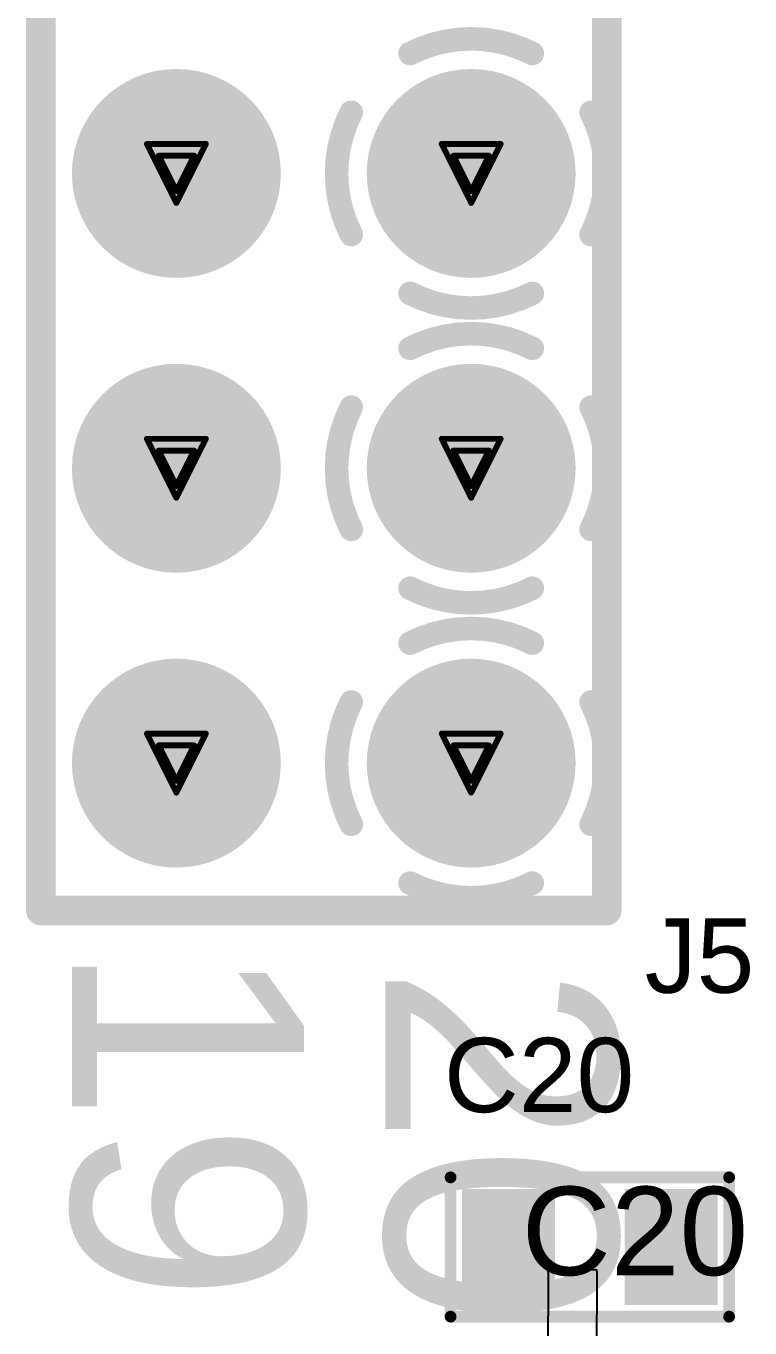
# Model space of a CAD drawing. Header units: inches. Extents: x -0.3 to 12.2, y -3.2 to 4.4.
# Drawn here: x 2.8984 to 3.144, y 1.921 to 2.3625 of the extents above; entities that cross this region are included whole.
import ezdxf

# ---------------------------------------------------------------- set-up
doc = ezdxf.new("R2010")
doc.units = ezdxf.units.IN
doc.header["$MEASUREMENT"] = 0
for name, color, linetype in [('Board Layer Stack Bottom Overlay', 54, 'Continuous'), ('Board Layer Stack Bottom Solder', 6, 'Continuous'), ('Bottom Layer_L8', 5, 'Continuous'), ('FAB_DWG_INFO', 1, 'Continuous'), ('Inner_L3', 76, 'Continuous'), ('Inner_L6', 156, 'Continuous'), ('Multi-Layer', 9, 'Continuous'), ('Pad Holes', 156, 'Continuous'), ('Plane_L2', 76, 'Continuous'), ('Plane_L4', 136, 'Continuous'), ('Plane_L5', 16, 'Continuous'), ('Plane_L7', 216, 'Continuous'), ('Top Assembly', 6, 'Continuous'), ('Top Overlay', 2, 'Continuous'), ('Top Paste', 8, 'Continuous'), ('Top Solder', 216, 'Continuous'), ('TOP_L1', 1, 'Continuous')]:
    doc.layers.add(name, color=color, linetype=linetype)
doc.styles.add('Arial', font='', dxfattribs={"height": 0.2})
doc.styles.get('Arial').set_extended_font_data('Arial')

# ---------------------------------------------------------------- blocks, each defined once
blk = doc.blocks.new('HEADER_10X2_299')
at = {"layer": 'Board Layer Stack Bottom Solder'}
h = blk.add_hatch(color=6, dxfattribs=at)
edge = h.paths.add_edge_path()
edge.add_arc((0.7, 0.1), 0.03543, 0, 360)
h = blk.add_hatch(color=6, dxfattribs=at)
edge = h.paths.add_edge_path()
edge.add_arc((0.8, 0.1), 0.03543, 0, 360)
h = blk.add_hatch(color=6, dxfattribs=at)
edge = h.paths.add_edge_path()
edge.add_arc((0.9, 0.1), 0.03543, 0, 360)
h = blk.add_hatch(color=6, dxfattribs=at)
edge = h.paths.add_edge_path()
edge.add_arc((0.7, 0), 0.03543, 0, 360)
h = blk.add_hatch(color=6, dxfattribs=at)
edge = h.paths.add_edge_path()
edge.add_arc((0.8, 0), 0.03543, 0, 360)
h = blk.add_hatch(color=6, dxfattribs=at)
edge = h.paths.add_edge_path()
edge.add_arc((0.9, 0), 0.03543, 0, 360)
at = {"layer": 'Bottom Layer_L8'}
h = blk.add_hatch(color=5, dxfattribs=at)
edge = h.paths.add_edge_path()
edge.add_arc((0.7, 0.1), 0.03346, 0, 360)
h = blk.add_hatch(color=5, dxfattribs=at)
edge = h.paths.add_edge_path()
edge.add_arc((0.8, 0.1), 0.03346, 0, 360)
h = blk.add_hatch(color=5, dxfattribs=at)
edge = h.paths.add_edge_path()
edge.add_arc((0.9, 0.1), 0.03346, 0, 360)
h = blk.add_hatch(color=5, dxfattribs=at)
edge = h.paths.add_edge_path()
edge.add_arc((0.7, 0), 0.03346, 0, 360)
h = blk.add_hatch(color=5, dxfattribs=at)
edge = h.paths.add_edge_path()
edge.add_arc((0.8, 0), 0.03346, 0, 360)
h = blk.add_hatch(color=5, dxfattribs=at)
edge = h.paths.add_edge_path()
edge.add_arc((0.9, 0), 0.03346, 0, 360)
at = {"layer": 'Inner_L3'}
h = blk.add_hatch(color=76, dxfattribs=at)
edge = h.paths.add_edge_path()
edge.add_arc((0.7, 0.1), 0.03346, 0, 360)
h = blk.add_hatch(color=76, dxfattribs=at)
edge = h.paths.add_edge_path()
edge.add_arc((0.8, 0.1), 0.03346, 0, 360)
h = blk.add_hatch(color=76, dxfattribs=at)
edge = h.paths.add_edge_path()
edge.add_arc((0.9, 0.1), 0.03346, 0, 360)
h = blk.add_hatch(color=76, dxfattribs=at)
edge = h.paths.add_edge_path()
edge.add_arc((0.7, 0), 0.03346, 0, 360)
h = blk.add_hatch(color=76, dxfattribs=at)
edge = h.paths.add_edge_path()
edge.add_arc((0.8, 0), 0.03346, 0, 360)
h = blk.add_hatch(color=76, dxfattribs=at)
edge = h.paths.add_edge_path()
edge.add_arc((0.9, 0), 0.03346, 0, 360)
at = {"layer": 'Inner_L6'}
h = blk.add_hatch(color=156, dxfattribs=at)
edge = h.paths.add_edge_path()
edge.add_arc((0.7, 0.1), 0.03346, 0, 360)
h = blk.add_hatch(color=156, dxfattribs=at)
edge = h.paths.add_edge_path()
edge.add_arc((0.8, 0.1), 0.03346, 0, 360)
h = blk.add_hatch(color=156, dxfattribs=at)
edge = h.paths.add_edge_path()
edge.add_arc((0.9, 0.1), 0.03346, 0, 360)
h = blk.add_hatch(color=156, dxfattribs=at)
edge = h.paths.add_edge_path()
edge.add_arc((0.7, 0), 0.03346, 0, 360)
h = blk.add_hatch(color=156, dxfattribs=at)
edge = h.paths.add_edge_path()
edge.add_arc((0.8, 0), 0.03346, 0, 360)
h = blk.add_hatch(color=156, dxfattribs=at)
edge = h.paths.add_edge_path()
edge.add_arc((0.9, 0), 0.03346, 0, 360)
at = {"layer": 'Multi-Layer'}
h = blk.add_hatch(color=9, dxfattribs=at)
edge = h.paths.add_edge_path()
edge.add_arc((0.7, 0.1), 0.03346, 0, 360)
h = blk.add_hatch(color=9, dxfattribs=at)
edge = h.paths.add_edge_path()
edge.add_arc((0.8, 0.1), 0.03346, 0, 360)
h = blk.add_hatch(color=9, dxfattribs=at)
edge = h.paths.add_edge_path()
edge.add_arc((0.9, 0.1), 0.03346, 0, 360)
h = blk.add_hatch(color=9, dxfattribs=at)
edge = h.paths.add_edge_path()
edge.add_arc((0.7, 0), 0.03346, 0, 360)
h = blk.add_hatch(color=9, dxfattribs=at)
edge = h.paths.add_edge_path()
edge.add_arc((0.8, 0), 0.03346, 0, 360)
h = blk.add_hatch(color=9, dxfattribs=at)
edge = h.paths.add_edge_path()
edge.add_arc((0.9, 0), 0.03346, 0, 360)
at = {"layer": 'Pad Holes'}
h = blk.add_hatch(color=7, dxfattribs=at)
edge = h.paths.add_edge_path()
edge.add_arc((0.7, 0.1), 0.02165, 0, 360)
h = blk.add_hatch(color=7, dxfattribs=at)
edge = h.paths.add_edge_path()
edge.add_arc((0.8, 0.1), 0.02165, 0, 360)
h = blk.add_hatch(color=7, dxfattribs=at)
edge = h.paths.add_edge_path()
edge.add_arc((0.9, 0.1), 0.02165, 0, 360)
h = blk.add_hatch(color=7, dxfattribs=at)
edge = h.paths.add_edge_path()
edge.add_arc((0.7, 0), 0.02165, 0, 360)
h = blk.add_hatch(color=7, dxfattribs=at)
edge = h.paths.add_edge_path()
edge.add_arc((0.8, 0), 0.02165, 0, 360)
h = blk.add_hatch(color=7, dxfattribs=at)
edge = h.paths.add_edge_path()
edge.add_arc((0.9, 0), 0.02165, 0, 360)
at = {"layer": 'Plane_L2'}
h = blk.add_hatch(color=76, dxfattribs=at)
edge = h.paths.add_edge_path()
edge.add_arc((0.7, 0), 0.03365, 0, 360)
h = blk.add_hatch(color=76, dxfattribs=at)
edge = h.paths.add_edge_path()
edge.add_arc((0.8, 0), 0.03365, 0, 360)
h = blk.add_hatch(color=76, dxfattribs=at)
edge = h.paths.add_edge_path()
edge.add_arc((0.9, 0), 0.03365, 0, 360)
at = {"layer": 'Plane_L4'}
h = blk.add_hatch(color=136, dxfattribs=at)
edge = h.paths.add_edge_path()
edge.add_arc((0.7, 0), 0.03365, 0, 360)
h = blk.add_hatch(color=136, dxfattribs=at)
edge = h.paths.add_edge_path()
edge.add_arc((0.8, 0), 0.03365, 0, 360)
h = blk.add_hatch(color=136, dxfattribs=at)
edge = h.paths.add_edge_path()
edge.add_arc((0.9, 0), 0.03365, 0, 360)
at = {"layer": 'Plane_L5'}
h = blk.add_hatch(color=16, dxfattribs=at)
edge = h.paths.add_edge_path()
edge.add_arc((0.7, 0), 0.03365, 0, 360)
h = blk.add_hatch(color=16, dxfattribs=at)
edge = h.paths.add_edge_path()
edge.add_arc((0.8, 0), 0.03365, 0, 360)
h = blk.add_hatch(color=16, dxfattribs=at)
edge = h.paths.add_edge_path()
edge.add_arc((0.9, 0), 0.03365, 0, 360)
at = {"layer": 'Plane_L7'}
h = blk.add_hatch(color=216, dxfattribs=at)
edge = h.paths.add_edge_path()
edge.add_arc((0.7, 0), 0.03365, 0, 360)
h = blk.add_hatch(color=216, dxfattribs=at)
edge = h.paths.add_edge_path()
edge.add_arc((0.8, 0), 0.03365, 0, 360)
h = blk.add_hatch(color=216, dxfattribs=at)
edge = h.paths.add_edge_path()
edge.add_arc((0.9, 0), 0.03365, 0, 360)
at = {"layer": 'Top Solder'}
h = blk.add_hatch(color=216, dxfattribs=at)
edge = h.paths.add_edge_path()
edge.add_arc((0.7, 0.1), 0.03543, 0, 360)
h = blk.add_hatch(color=216, dxfattribs=at)
edge = h.paths.add_edge_path()
edge.add_arc((0.8, 0.1), 0.03543, 0, 360)
h = blk.add_hatch(color=216, dxfattribs=at)
edge = h.paths.add_edge_path()
edge.add_arc((0.9, 0.1), 0.03543, 0, 360)
h = blk.add_hatch(color=216, dxfattribs=at)
edge = h.paths.add_edge_path()
edge.add_arc((0.7, 0), 0.03543, 0, 360)
h = blk.add_hatch(color=216, dxfattribs=at)
edge = h.paths.add_edge_path()
edge.add_arc((0.8, 0), 0.03543, 0, 360)
h = blk.add_hatch(color=216, dxfattribs=at)
edge = h.paths.add_edge_path()
edge.add_arc((0.9, 0), 0.03543, 0, 360)
at = {"layer": 'TOP_L1'}
h = blk.add_hatch(color=1, dxfattribs=at)
edge = h.paths.add_edge_path()
edge.add_arc((0.7, 0.1), 0.03346, 0, 360)
h = blk.add_hatch(color=1, dxfattribs=at)
edge = h.paths.add_edge_path()
edge.add_arc((0.8, 0.1), 0.03346, 0, 360)
h = blk.add_hatch(color=1, dxfattribs=at)
edge = h.paths.add_edge_path()
edge.add_arc((0.9, 0.1), 0.03346, 0, 360)
h = blk.add_hatch(color=1, dxfattribs=at)
edge = h.paths.add_edge_path()
edge.add_arc((0.7, 0), 0.03346, 0, 360)
h = blk.add_hatch(color=1, dxfattribs=at)
edge = h.paths.add_edge_path()
edge.add_arc((0.8, 0), 0.03346, 0, 360)
h = blk.add_hatch(color=1, dxfattribs=at)
edge = h.paths.add_edge_path()
edge.add_arc((0.9, 0), 0.03346, 0, 360)
at = {"layer": 'Plane_L2'}
for points in [[(0.67927, 0.14068, 0.008, 0.008, -0.240079), (0.72073, 0.14068, 0.008, 0.008, 0)], [(0.77927, 0.14068, 0.008, 0.008, -0.240079), (0.82073, 0.14068, 0.008, 0.008, 0)], [(0.87927, 0.14068, 0.008, 0.008, -0.240079), (0.92073, 0.14068, 0.008, 0.008, 0)], [(0.65932, 0.07927, 0.008, 0.008, -0.240079), (0.65932, 0.12073, 0.008, 0.008, 0)], [(0.74068, 0.12073, 0.008, 0.008, -0.240079), (0.74068, 0.07927, 0.008, 0.008, 0)], [(0.75932, 0.07927, 0.008, 0.008, -0.240079), (0.75932, 0.12073, 0.008, 0.008, 0)], [(0.84068, 0.12073, 0.008, 0.008, -0.240079), (0.84068, 0.07927, 0.008, 0.008, 0)], [(0.85932, 0.07927, 0.008, 0.008, -0.240079), (0.85932, 0.12073, 0.008, 0.008, 0)], [(0.94068, 0.12073, 0.008, 0.008, -0.240079), (0.94068, 0.07927, 0.008, 0.008, 0)], [(0.72073, 0.05932, 0.008, 0.008, -0.240079), (0.67927, 0.05932, 0.008, 0.008, 0)], [(0.82073, 0.05932, 0.008, 0.008, -0.240079), (0.77927, 0.05932, 0.008, 0.008, 0)], [(0.92073, 0.05932, 0.008, 0.008, -0.240079), (0.87927, 0.05932, 0.008, 0.008, 0)]]:
    blk.add_lwpolyline(points, format="xyseb", dxfattribs=at)
for points in [[(0.67727, 0.14068, 0.004, 0.004, 1), (0.68127, 0.14068, 0.004, 0.004, 1)], [(0.71873, 0.14068, 0.004, 0.004, 1), (0.72273, 0.14068, 0.004, 0.004, 1)], [(0.77727, 0.14068, 0.004, 0.004, 1), (0.78127, 0.14068, 0.004, 0.004, 1)], [(0.81873, 0.14068, 0.004, 0.004, 1), (0.82273, 0.14068, 0.004, 0.004, 1)], [(0.87727, 0.14068, 0.004, 0.004, 1), (0.88127, 0.14068, 0.004, 0.004, 1)], [(0.91873, 0.14068, 0.004, 0.004, 1), (0.92273, 0.14068, 0.004, 0.004, 1)], [(0.65732, 0.12073, 0.004, 0.004, 1), (0.66132, 0.12073, 0.004, 0.004, 1)], [(0.73868, 0.12073, 0.004, 0.004, 1), (0.74268, 0.12073, 0.004, 0.004, 1)], [(0.75732, 0.12073, 0.004, 0.004, 1), (0.76132, 0.12073, 0.004, 0.004, 1)], [(0.83868, 0.12073, 0.004, 0.004, 1), (0.84268, 0.12073, 0.004, 0.004, 1)], [(0.85732, 0.12073, 0.004, 0.004, 1), (0.86132, 0.12073, 0.004, 0.004, 1)], [(0.93868, 0.12073, 0.004, 0.004, 1), (0.94268, 0.12073, 0.004, 0.004, 1)], [(0.65732, 0.07927, 0.004, 0.004, 1), (0.66132, 0.07927, 0.004, 0.004, 1)], [(0.73868, 0.07927, 0.004, 0.004, 1), (0.74268, 0.07927, 0.004, 0.004, 1)], [(0.75732, 0.07927, 0.004, 0.004, 1), (0.76132, 0.07927, 0.004, 0.004, 1)], [(0.83868, 0.07927, 0.004, 0.004, 1), (0.84268, 0.07927, 0.004, 0.004, 1)], [(0.85732, 0.07927, 0.004, 0.004, 1), (0.86132, 0.07927, 0.004, 0.004, 1)], [(0.93868, 0.07927, 0.004, 0.004, 1), (0.94268, 0.07927, 0.004, 0.004, 1)], [(0.67727, 0.05932, 0.004, 0.004, 1), (0.68127, 0.05932, 0.004, 0.004, 1)], [(0.71873, 0.05932, 0.004, 0.004, 1), (0.72273, 0.05932, 0.004, 0.004, 1)], [(0.77727, 0.05932, 0.004, 0.004, 1), (0.78127, 0.05932, 0.004, 0.004, 1)], [(0.81873, 0.05932, 0.004, 0.004, 1), (0.82273, 0.05932, 0.004, 0.004, 1)], [(0.87727, 0.05932, 0.004, 0.004, 1), (0.88127, 0.05932, 0.004, 0.004, 1)], [(0.91873, 0.05932, 0.004, 0.004, 1), (0.92273, 0.05932, 0.004, 0.004, 1)]]:
    blk.add_lwpolyline(points, format="xyseb", close=True, dxfattribs=at)
at = {"layer": 'Plane_L4'}
for points in [[(0.67927, 0.14068, 0.008, 0.008, -0.240079), (0.72073, 0.14068, 0.008, 0.008, 0)], [(0.77927, 0.14068, 0.008, 0.008, -0.240079), (0.82073, 0.14068, 0.008, 0.008, 0)], [(0.87927, 0.14068, 0.008, 0.008, -0.240079), (0.92073, 0.14068, 0.008, 0.008, 0)], [(0.65932, 0.07927, 0.008, 0.008, -0.240079), (0.65932, 0.12073, 0.008, 0.008, 0)], [(0.74068, 0.12073, 0.008, 0.008, -0.240079), (0.74068, 0.07927, 0.008, 0.008, 0)], [(0.75932, 0.07927, 0.008, 0.008, -0.240079), (0.75932, 0.12073, 0.008, 0.008, 0)], [(0.84068, 0.12073, 0.008, 0.008, -0.240079), (0.84068, 0.07927, 0.008, 0.008, 0)], [(0.85932, 0.07927, 0.008, 0.008, -0.240079), (0.85932, 0.12073, 0.008, 0.008, 0)], [(0.94068, 0.12073, 0.008, 0.008, -0.240079), (0.94068, 0.07927, 0.008, 0.008, 0)], [(0.72073, 0.05932, 0.008, 0.008, -0.240079), (0.67927, 0.05932, 0.008, 0.008, 0)], [(0.82073, 0.05932, 0.008, 0.008, -0.240079), (0.77927, 0.05932, 0.008, 0.008, 0)], [(0.92073, 0.05932, 0.008, 0.008, -0.240079), (0.87927, 0.05932, 0.008, 0.008, 0)]]:
    blk.add_lwpolyline(points, format="xyseb", dxfattribs=at)
for points in [[(0.67727, 0.14068, 0.004, 0.004, 1), (0.68127, 0.14068, 0.004, 0.004, 1)], [(0.71873, 0.14068, 0.004, 0.004, 1), (0.72273, 0.14068, 0.004, 0.004, 1)], [(0.77727, 0.14068, 0.004, 0.004, 1), (0.78127, 0.14068, 0.004, 0.004, 1)], [(0.81873, 0.14068, 0.004, 0.004, 1), (0.82273, 0.14068, 0.004, 0.004, 1)], [(0.87727, 0.14068, 0.004, 0.004, 1), (0.88127, 0.14068, 0.004, 0.004, 1)], [(0.91873, 0.14068, 0.004, 0.004, 1), (0.92273, 0.14068, 0.004, 0.004, 1)], [(0.65732, 0.12073, 0.004, 0.004, 1), (0.66132, 0.12073, 0.004, 0.004, 1)], [(0.73868, 0.12073, 0.004, 0.004, 1), (0.74268, 0.12073, 0.004, 0.004, 1)], [(0.75732, 0.12073, 0.004, 0.004, 1), (0.76132, 0.12073, 0.004, 0.004, 1)], [(0.83868, 0.12073, 0.004, 0.004, 1), (0.84268, 0.12073, 0.004, 0.004, 1)], [(0.85732, 0.12073, 0.004, 0.004, 1), (0.86132, 0.12073, 0.004, 0.004, 1)], [(0.93868, 0.12073, 0.004, 0.004, 1), (0.94268, 0.12073, 0.004, 0.004, 1)], [(0.65732, 0.07927, 0.004, 0.004, 1), (0.66132, 0.07927, 0.004, 0.004, 1)], [(0.73868, 0.07927, 0.004, 0.004, 1), (0.74268, 0.07927, 0.004, 0.004, 1)], [(0.75732, 0.07927, 0.004, 0.004, 1), (0.76132, 0.07927, 0.004, 0.004, 1)], [(0.83868, 0.07927, 0.004, 0.004, 1), (0.84268, 0.07927, 0.004, 0.004, 1)], [(0.85732, 0.07927, 0.004, 0.004, 1), (0.86132, 0.07927, 0.004, 0.004, 1)], [(0.93868, 0.07927, 0.004, 0.004, 1), (0.94268, 0.07927, 0.004, 0.004, 1)], [(0.67727, 0.05932, 0.004, 0.004, 1), (0.68127, 0.05932, 0.004, 0.004, 1)], [(0.71873, 0.05932, 0.004, 0.004, 1), (0.72273, 0.05932, 0.004, 0.004, 1)], [(0.77727, 0.05932, 0.004, 0.004, 1), (0.78127, 0.05932, 0.004, 0.004, 1)], [(0.81873, 0.05932, 0.004, 0.004, 1), (0.82273, 0.05932, 0.004, 0.004, 1)], [(0.87727, 0.05932, 0.004, 0.004, 1), (0.88127, 0.05932, 0.004, 0.004, 1)], [(0.91873, 0.05932, 0.004, 0.004, 1), (0.92273, 0.05932, 0.004, 0.004, 1)]]:
    blk.add_lwpolyline(points, format="xyseb", close=True, dxfattribs=at)
at = {"layer": 'Plane_L5'}
for points in [[(0.67927, 0.14068, 0.008, 0.008, -0.240079), (0.72073, 0.14068, 0.008, 0.008, 0)], [(0.77927, 0.14068, 0.008, 0.008, -0.240079), (0.82073, 0.14068, 0.008, 0.008, 0)], [(0.87927, 0.14068, 0.008, 0.008, -0.240079), (0.92073, 0.14068, 0.008, 0.008, 0)], [(0.65932, 0.07927, 0.008, 0.008, -0.240079), (0.65932, 0.12073, 0.008, 0.008, 0)], [(0.74068, 0.12073, 0.008, 0.008, -0.240079), (0.74068, 0.07927, 0.008, 0.008, 0)], [(0.75932, 0.07927, 0.008, 0.008, -0.240079), (0.75932, 0.12073, 0.008, 0.008, 0)], [(0.84068, 0.12073, 0.008, 0.008, -0.240079), (0.84068, 0.07927, 0.008, 0.008, 0)], [(0.85932, 0.07927, 0.008, 0.008, -0.240079), (0.85932, 0.12073, 0.008, 0.008, 0)], [(0.94068, 0.12073, 0.008, 0.008, -0.240079), (0.94068, 0.07927, 0.008, 0.008, 0)], [(0.72073, 0.05932, 0.008, 0.008, -0.240079), (0.67927, 0.05932, 0.008, 0.008, 0)], [(0.82073, 0.05932, 0.008, 0.008, -0.240079), (0.77927, 0.05932, 0.008, 0.008, 0)], [(0.92073, 0.05932, 0.008, 0.008, -0.240079), (0.87927, 0.05932, 0.008, 0.008, 0)]]:
    blk.add_lwpolyline(points, format="xyseb", dxfattribs=at)
for points in [[(0.67727, 0.14068, 0.004, 0.004, 1), (0.68127, 0.14068, 0.004, 0.004, 1)], [(0.71873, 0.14068, 0.004, 0.004, 1), (0.72273, 0.14068, 0.004, 0.004, 1)], [(0.77727, 0.14068, 0.004, 0.004, 1), (0.78127, 0.14068, 0.004, 0.004, 1)], [(0.81873, 0.14068, 0.004, 0.004, 1), (0.82273, 0.14068, 0.004, 0.004, 1)], [(0.87727, 0.14068, 0.004, 0.004, 1), (0.88127, 0.14068, 0.004, 0.004, 1)], [(0.91873, 0.14068, 0.004, 0.004, 1), (0.92273, 0.14068, 0.004, 0.004, 1)], [(0.65732, 0.12073, 0.004, 0.004, 1), (0.66132, 0.12073, 0.004, 0.004, 1)], [(0.73868, 0.12073, 0.004, 0.004, 1), (0.74268, 0.12073, 0.004, 0.004, 1)], [(0.75732, 0.12073, 0.004, 0.004, 1), (0.76132, 0.12073, 0.004, 0.004, 1)], [(0.83868, 0.12073, 0.004, 0.004, 1), (0.84268, 0.12073, 0.004, 0.004, 1)], [(0.85732, 0.12073, 0.004, 0.004, 1), (0.86132, 0.12073, 0.004, 0.004, 1)], [(0.93868, 0.12073, 0.004, 0.004, 1), (0.94268, 0.12073, 0.004, 0.004, 1)], [(0.65732, 0.07927, 0.004, 0.004, 1), (0.66132, 0.07927, 0.004, 0.004, 1)], [(0.73868, 0.07927, 0.004, 0.004, 1), (0.74268, 0.07927, 0.004, 0.004, 1)], [(0.75732, 0.07927, 0.004, 0.004, 1), (0.76132, 0.07927, 0.004, 0.004, 1)], [(0.83868, 0.07927, 0.004, 0.004, 1), (0.84268, 0.07927, 0.004, 0.004, 1)], [(0.85732, 0.07927, 0.004, 0.004, 1), (0.86132, 0.07927, 0.004, 0.004, 1)], [(0.93868, 0.07927, 0.004, 0.004, 1), (0.94268, 0.07927, 0.004, 0.004, 1)], [(0.67727, 0.05932, 0.004, 0.004, 1), (0.68127, 0.05932, 0.004, 0.004, 1)], [(0.71873, 0.05932, 0.004, 0.004, 1), (0.72273, 0.05932, 0.004, 0.004, 1)], [(0.77727, 0.05932, 0.004, 0.004, 1), (0.78127, 0.05932, 0.004, 0.004, 1)], [(0.81873, 0.05932, 0.004, 0.004, 1), (0.82273, 0.05932, 0.004, 0.004, 1)], [(0.87727, 0.05932, 0.004, 0.004, 1), (0.88127, 0.05932, 0.004, 0.004, 1)], [(0.91873, 0.05932, 0.004, 0.004, 1), (0.92273, 0.05932, 0.004, 0.004, 1)]]:
    blk.add_lwpolyline(points, format="xyseb", close=True, dxfattribs=at)
at = {"layer": 'Plane_L7'}
for points in [[(0.67927, 0.14068, 0.008, 0.008, -0.240079), (0.72073, 0.14068, 0.008, 0.008, 0)], [(0.77927, 0.14068, 0.008, 0.008, -0.240079), (0.82073, 0.14068, 0.008, 0.008, 0)], [(0.87927, 0.14068, 0.008, 0.008, -0.240079), (0.92073, 0.14068, 0.008, 0.008, 0)], [(0.65932, 0.07927, 0.008, 0.008, -0.240079), (0.65932, 0.12073, 0.008, 0.008, 0)], [(0.74068, 0.12073, 0.008, 0.008, -0.240079), (0.74068, 0.07927, 0.008, 0.008, 0)], [(0.75932, 0.07927, 0.008, 0.008, -0.240079), (0.75932, 0.12073, 0.008, 0.008, 0)], [(0.84068, 0.12073, 0.008, 0.008, -0.240079), (0.84068, 0.07927, 0.008, 0.008, 0)], [(0.85932, 0.07927, 0.008, 0.008, -0.240079), (0.85932, 0.12073, 0.008, 0.008, 0)], [(0.94068, 0.12073, 0.008, 0.008, -0.240079), (0.94068, 0.07927, 0.008, 0.008, 0)], [(0.72073, 0.05932, 0.008, 0.008, -0.240079), (0.67927, 0.05932, 0.008, 0.008, 0)], [(0.82073, 0.05932, 0.008, 0.008, -0.240079), (0.77927, 0.05932, 0.008, 0.008, 0)], [(0.92073, 0.05932, 0.008, 0.008, -0.240079), (0.87927, 0.05932, 0.008, 0.008, 0)]]:
    blk.add_lwpolyline(points, format="xyseb", dxfattribs=at)
for points in [[(0.67727, 0.14068, 0.004, 0.004, 1), (0.68127, 0.14068, 0.004, 0.004, 1)], [(0.71873, 0.14068, 0.004, 0.004, 1), (0.72273, 0.14068, 0.004, 0.004, 1)], [(0.77727, 0.14068, 0.004, 0.004, 1), (0.78127, 0.14068, 0.004, 0.004, 1)], [(0.81873, 0.14068, 0.004, 0.004, 1), (0.82273, 0.14068, 0.004, 0.004, 1)], [(0.87727, 0.14068, 0.004, 0.004, 1), (0.88127, 0.14068, 0.004, 0.004, 1)], [(0.91873, 0.14068, 0.004, 0.004, 1), (0.92273, 0.14068, 0.004, 0.004, 1)], [(0.65732, 0.12073, 0.004, 0.004, 1), (0.66132, 0.12073, 0.004, 0.004, 1)], [(0.73868, 0.12073, 0.004, 0.004, 1), (0.74268, 0.12073, 0.004, 0.004, 1)], [(0.75732, 0.12073, 0.004, 0.004, 1), (0.76132, 0.12073, 0.004, 0.004, 1)], [(0.83868, 0.12073, 0.004, 0.004, 1), (0.84268, 0.12073, 0.004, 0.004, 1)], [(0.85732, 0.12073, 0.004, 0.004, 1), (0.86132, 0.12073, 0.004, 0.004, 1)], [(0.93868, 0.12073, 0.004, 0.004, 1), (0.94268, 0.12073, 0.004, 0.004, 1)], [(0.65732, 0.07927, 0.004, 0.004, 1), (0.66132, 0.07927, 0.004, 0.004, 1)], [(0.73868, 0.07927, 0.004, 0.004, 1), (0.74268, 0.07927, 0.004, 0.004, 1)], [(0.75732, 0.07927, 0.004, 0.004, 1), (0.76132, 0.07927, 0.004, 0.004, 1)], [(0.83868, 0.07927, 0.004, 0.004, 1), (0.84268, 0.07927, 0.004, 0.004, 1)], [(0.85732, 0.07927, 0.004, 0.004, 1), (0.86132, 0.07927, 0.004, 0.004, 1)], [(0.93868, 0.07927, 0.004, 0.004, 1), (0.94268, 0.07927, 0.004, 0.004, 1)], [(0.67727, 0.05932, 0.004, 0.004, 1), (0.68127, 0.05932, 0.004, 0.004, 1)], [(0.71873, 0.05932, 0.004, 0.004, 1), (0.72273, 0.05932, 0.004, 0.004, 1)], [(0.77727, 0.05932, 0.004, 0.004, 1), (0.78127, 0.05932, 0.004, 0.004, 1)], [(0.81873, 0.05932, 0.004, 0.004, 1), (0.82273, 0.05932, 0.004, 0.004, 1)], [(0.87727, 0.05932, 0.004, 0.004, 1), (0.88127, 0.05932, 0.004, 0.004, 1)], [(0.91873, 0.05932, 0.004, 0.004, 1), (0.92273, 0.05932, 0.004, 0.004, 1)]]:
    blk.add_lwpolyline(points, format="xyseb", close=True, dxfattribs=at)
at = {"layer": 'Top Assembly'}
for points in [[(0.95, 0.146, 0.006, 0.006, 0), (-0.05, 0.146, 0.006, 0.006, 0)], [(0.95, -0.046, 0.006, 0.006, 0), (0.95, 0.146, 0.006, 0.006, 0)], [(0.95, -0.046, 0.006, 0.006, 0), (-0.05, -0.046, 0.006, 0.006, 0)]]:
    blk.add_lwpolyline(points, format="xyseb", dxfattribs=at)
for points in [[(0.9485, 0.146, 0.003, 0.003, 1), (0.9515, 0.146, 0.003, 0.003, 1)], [(0.9485, 0.146, 0.003, 0.003, 1), (0.9515, 0.146, 0.003, 0.003, 1)], [(0.9485, -0.046, 0.003, 0.003, 1), (0.9515, -0.046, 0.003, 0.003, 1)], [(0.9485, -0.046, 0.003, 0.003, 1), (0.9515, -0.046, 0.003, 0.003, 1)]]:
    blk.add_lwpolyline(points, format="xyseb", close=True, dxfattribs=at)
at = {"layer": 'Top Overlay'}
for points in [[(0.95, 0.146, 0.01, 0.01, 0), (-0.05, 0.146, 0.01, 0.01, 0)], [(0.95, -0.046, 0.01, 0.01, 0), (0.95, 0.146, 0.01, 0.01, 0)], [(0.95, -0.046, 0.01, 0.01, 0), (-0.05, -0.046, 0.01, 0.01, 0)]]:
    blk.add_lwpolyline(points, format="xyseb", dxfattribs=at)
for points in [[(0.9475, 0.146, 0.005, 0.005, 1), (0.9525, 0.146, 0.005, 0.005, 1)], [(0.9475, 0.146, 0.005, 0.005, 1), (0.9525, 0.146, 0.005, 0.005, 1)], [(0.9475, -0.046, 0.005, 0.005, 1), (0.9525, -0.046, 0.005, 0.005, 1)], [(0.9475, -0.046, 0.005, 0.005, 1), (0.9525, -0.046, 0.005, 0.005, 1)]]:
    blk.add_lwpolyline(points, format="xyseb", close=True, dxfattribs=at)
at = {"layer": 'Top Overlay', "style": 'Arial'}
for s, p in [('20', (0.9685, 0.07087)), ('19', (0.96063, -0.03543))]:
    blk.add_text(s, height=0.07874, dxfattribs=at).set_placement(p)
blk = doc.blocks.new('C0603_400')
at = {"layer": 'Top Paste'}
for points in [[(-0.04134, 0.01772), (-0.01378, 0.01772), (-0.01378, -0.01772), (-0.04134, -0.01772)], [(0.01378, 0.01772), (0.04134, 0.01772), (0.04134, -0.01772), (0.01378, -0.01772)]]:
    blk.add_hatch(color=8, dxfattribs=at).paths.add_polyline_path(points)
at = {"layer": 'Top Solder'}
for points in [[(-0.04334, 0.01972), (-0.01178, 0.01972), (-0.01178, -0.01972), (-0.04334, -0.01972)], [(0.01178, 0.01972), (0.04334, 0.01972), (0.04334, -0.01972), (0.01178, -0.01972)]]:
    blk.add_hatch(color=216, dxfattribs=at).paths.add_polyline_path(points)
at = {"layer": 'TOP_L1'}
for points in [[(-0.04134, 0.01772), (-0.01378, 0.01772), (-0.01378, -0.01772), (-0.04134, -0.01772)], [(0.01378, 0.01772), (0.04134, 0.01772), (0.04134, -0.01772), (0.01378, -0.01772)]]:
    blk.add_hatch(color=1, dxfattribs=at).paths.add_polyline_path(points)
at = {"layer": 'Top Assembly'}
for points in [[(-0.04724, 0.02362, 0.004, 0.004, 0), (0.04724, 0.02362, 0.004, 0.004, 0)], [(-0.04724, -0.02362, 0.004, 0.004, 0), (-0.04724, 0.02362, 0.004, 0.004, 0)], [(0.04724, -0.02362, 0.004, 0.004, 0), (0.04724, 0.02362, 0.004, 0.004, 0)], [(-0.04724, -0.02362, 0.004, 0.004, 0), (0.04724, -0.02362, 0.004, 0.004, 0)]]:
    blk.add_lwpolyline(points, format="xyseb", dxfattribs=at)
for points in [[(-0.04824, 0.02362, 0.002, 0.002, 1), (-0.04624, 0.02362, 0.002, 0.002, 1)], [(-0.04824, 0.02362, 0.002, 0.002, 1), (-0.04624, 0.02362, 0.002, 0.002, 1)], [(0.04624, 0.02362, 0.002, 0.002, 1), (0.04824, 0.02362, 0.002, 0.002, 1)], [(0.04624, 0.02362, 0.002, 0.002, 1), (0.04824, 0.02362, 0.002, 0.002, 1)], [(-0.04824, -0.02362, 0.002, 0.002, 1), (-0.04624, -0.02362, 0.002, 0.002, 1)], [(-0.04824, -0.02362, 0.002, 0.002, 1), (-0.04624, -0.02362, 0.002, 0.002, 1)], [(0.04624, -0.02362, 0.002, 0.002, 1), (0.04824, -0.02362, 0.002, 0.002, 1)], [(0.04624, -0.02362, 0.002, 0.002, 1), (0.04824, -0.02362, 0.002, 0.002, 1)]]:
    blk.add_lwpolyline(points, format="xyseb", close=True, dxfattribs=at)
at = {"layer": 'Top Overlay'}
for points in [[(-0.04724, -0.02362, 0.004, 0.004, 0), (-0.04724, 0.02362, 0.004, 0.004, 0)], [(-0.04724, 0.02362, 0.004, 0.004, 0), (0.04724, 0.02362, 0.004, 0.004, 0)], [(0.04724, -0.02362, 0.004, 0.004, 0), (0.04724, 0.02362, 0.004, 0.004, 0)], [(-0.04724, -0.02362, 0.004, 0.004, 0), (0.04724, -0.02362, 0.004, 0.004, 0)]]:
    blk.add_lwpolyline(points, format="xyseb", dxfattribs=at)
for points in [[(-0.04824, 0.02362, 0.002, 0.002, 1), (-0.04624, 0.02362, 0.002, 0.002, 1)], [(-0.04824, 0.02362, 0.002, 0.002, 1), (-0.04624, 0.02362, 0.002, 0.002, 1)], [(0.04624, 0.02362, 0.002, 0.002, 1), (0.04824, 0.02362, 0.002, 0.002, 1)], [(0.04624, 0.02362, 0.002, 0.002, 1), (0.04824, 0.02362, 0.002, 0.002, 1)], [(-0.04824, -0.02362, 0.002, 0.002, 1), (-0.04624, -0.02362, 0.002, 0.002, 1)], [(-0.04824, -0.02362, 0.002, 0.002, 1), (-0.04624, -0.02362, 0.002, 0.002, 1)], [(0.04624, -0.02362, 0.002, 0.002, 1), (0.04824, -0.02362, 0.002, 0.002, 1)], [(0.04624, -0.02362, 0.002, 0.002, 1), (0.04824, -0.02362, 0.002, 0.002, 1)]]:
    blk.add_lwpolyline(points, format="xyseb", close=True, dxfattribs=at)
at = {"layer": 'Top Assembly', "style": 'Arial'}
blk.add_text('C20', height=0.03, dxfattribs=at).set_placement((-0.02316, -0.00956))

msp = doc.modelspace()

# ---------------------------------------------------------------- linework, layer by layer
at = {"layer": 'Board Layer Stack Bottom Overlay'}
for p, q in [((3.07556, 1.94014), (3.07561, 1.94031)), ((3.07558, 1.93948), (3.07556, 1.94014)), ((3.07556, 1.90838), (3.07558, 1.93948)), ((3.07561, 1.94031), (3.07567, 1.94059)), ((3.07567, 1.94059), (3.07581, 1.94073)), ((3.07581, 1.94073), (3.07621, 1.94079)), ((3.07621, 1.94079), (3.07661, 1.94073)), ((3.07661, 1.94073), (3.09169, 1.94076)), ((3.09169, 1.94076), (3.09186, 1.94065)), ((3.09186, 1.94065), (3.09192, 1.94042)), ((3.09192, 1.94042), (3.09198, 1.94002)), ((3.09198, 1.94002), (3.09195, 1.90738))]:
    msp.add_line(p, q, dxfattribs=at)
at = {"layer": 'FAB_DWG_INFO'}
for points in [[(2.93939, 2.32253, 0.002, 0.002, 0), (2.95939, 2.32253, 0.002, 0.002, 0)], [(2.93939, 2.32253, 0.002, 0.002, 0), (2.94939, 2.30253, 0.002, 0.002, 0)], [(2.94939, 2.30253, 0.002, 0.002, 0), (2.95939, 2.32253, 0.002, 0.002, 0)], [(3.03939, 2.32253, 0.002, 0.002, 0), (3.05939, 2.32253, 0.002, 0.002, 0)], [(3.03939, 2.32253, 0.002, 0.002, 0), (3.04939, 2.30253, 0.002, 0.002, 0)], [(3.04939, 2.30253, 0.002, 0.002, 0), (3.05939, 2.32253, 0.002, 0.002, 0)], [(2.94339, 2.31853, 0.002, 0.002, 0), (2.95539, 2.31853, 0.002, 0.002, 0)], [(2.94339, 2.31853, 0.002, 0.002, 0), (2.94939, 2.30653, 0.002, 0.002, 0)], [(2.94939, 2.30653, 0.002, 0.002, 0), (2.95539, 2.31853, 0.002, 0.002, 0)], [(3.04339, 2.31853, 0.002, 0.002, 0), (3.05539, 2.31853, 0.002, 0.002, 0)], [(3.04339, 2.31853, 0.002, 0.002, 0), (3.04939, 2.30653, 0.002, 0.002, 0)], [(3.04939, 2.30653, 0.002, 0.002, 0), (3.05539, 2.31853, 0.002, 0.002, 0)], [(2.93939, 2.22253, 0.002, 0.002, 0), (2.95939, 2.22253, 0.002, 0.002, 0)], [(2.93939, 2.22253, 0.002, 0.002, 0), (2.94939, 2.20253, 0.002, 0.002, 0)], [(2.94939, 2.20253, 0.002, 0.002, 0), (2.95939, 2.22253, 0.002, 0.002, 0)], [(3.03939, 2.22253, 0.002, 0.002, 0), (3.05939, 2.22253, 0.002, 0.002, 0)], [(3.03939, 2.22253, 0.002, 0.002, 0), (3.04939, 2.20253, 0.002, 0.002, 0)], [(3.04939, 2.20253, 0.002, 0.002, 0), (3.05939, 2.22253, 0.002, 0.002, 0)], [(2.94339, 2.21853, 0.002, 0.002, 0), (2.95539, 2.21853, 0.002, 0.002, 0)], [(2.94339, 2.21853, 0.002, 0.002, 0), (2.94939, 2.20653, 0.002, 0.002, 0)], [(2.94939, 2.20653, 0.002, 0.002, 0), (2.95539, 2.21853, 0.002, 0.002, 0)], [(3.04339, 2.21853, 0.002, 0.002, 0), (3.05539, 2.21853, 0.002, 0.002, 0)], [(3.04339, 2.21853, 0.002, 0.002, 0), (3.04939, 2.20653, 0.002, 0.002, 0)], [(3.04939, 2.20653, 0.002, 0.002, 0), (3.05539, 2.21853, 0.002, 0.002, 0)], [(2.93939, 2.12253, 0.002, 0.002, 0), (2.95939, 2.12253, 0.002, 0.002, 0)], [(2.93939, 2.12253, 0.002, 0.002, 0), (2.94939, 2.10253, 0.002, 0.002, 0)], [(2.94339, 2.11853, 0.002, 0.002, 0), (2.95539, 2.11853, 0.002, 0.002, 0)], [(2.94339, 2.11853, 0.002, 0.002, 0), (2.94939, 2.10653, 0.002, 0.002, 0)], [(2.94939, 2.10253, 0.002, 0.002, 0), (2.95939, 2.12253, 0.002, 0.002, 0)], [(2.94939, 2.10653, 0.002, 0.002, 0), (2.95539, 2.11853, 0.002, 0.002, 0)], [(3.03939, 2.12253, 0.002, 0.002, 0), (3.05939, 2.12253, 0.002, 0.002, 0)], [(3.03939, 2.12253, 0.002, 0.002, 0), (3.04939, 2.10253, 0.002, 0.002, 0)], [(3.04339, 2.11853, 0.002, 0.002, 0), (3.05539, 2.11853, 0.002, 0.002, 0)], [(3.04339, 2.11853, 0.002, 0.002, 0), (3.04939, 2.10653, 0.002, 0.002, 0)], [(3.04939, 2.10253, 0.002, 0.002, 0), (3.05939, 2.12253, 0.002, 0.002, 0)], [(3.04939, 2.10653, 0.002, 0.002, 0), (3.05539, 2.11853, 0.002, 0.002, 0)]]:
    msp.add_lwpolyline(points, format="xyseb", dxfattribs=at)
for points in [[(2.93889, 2.32253, 0.001, 0.001, 1), (2.93989, 2.32253, 0.001, 0.001, 1)], [(2.93889, 2.32253, 0.001, 0.001, 1), (2.93989, 2.32253, 0.001, 0.001, 1)], [(2.95889, 2.32253, 0.001, 0.001, 1), (2.95989, 2.32253, 0.001, 0.001, 1)], [(2.95889, 2.32253, 0.001, 0.001, 1), (2.95989, 2.32253, 0.001, 0.001, 1)], [(3.03889, 2.32253, 0.001, 0.001, 1), (3.03989, 2.32253, 0.001, 0.001, 1)], [(3.03889, 2.32253, 0.001, 0.001, 1), (3.03989, 2.32253, 0.001, 0.001, 1)], [(3.05889, 2.32253, 0.001, 0.001, 1), (3.05989, 2.32253, 0.001, 0.001, 1)], [(3.05889, 2.32253, 0.001, 0.001, 1), (3.05989, 2.32253, 0.001, 0.001, 1)], [(2.94289, 2.31853, 0.001, 0.001, 1), (2.94389, 2.31853, 0.001, 0.001, 1)], [(2.94289, 2.31853, 0.001, 0.001, 1), (2.94389, 2.31853, 0.001, 0.001, 1)], [(2.95489, 2.31853, 0.001, 0.001, 1), (2.95589, 2.31853, 0.001, 0.001, 1)], [(2.95489, 2.31853, 0.001, 0.001, 1), (2.95589, 2.31853, 0.001, 0.001, 1)], [(3.04289, 2.31853, 0.001, 0.001, 1), (3.04389, 2.31853, 0.001, 0.001, 1)], [(3.04289, 2.31853, 0.001, 0.001, 1), (3.04389, 2.31853, 0.001, 0.001, 1)], [(3.05489, 2.31853, 0.001, 0.001, 1), (3.05589, 2.31853, 0.001, 0.001, 1)], [(3.05489, 2.31853, 0.001, 0.001, 1), (3.05589, 2.31853, 0.001, 0.001, 1)], [(2.94889, 2.30653, 0.001, 0.001, 1), (2.94989, 2.30653, 0.001, 0.001, 1)], [(2.94889, 2.30653, 0.001, 0.001, 1), (2.94989, 2.30653, 0.001, 0.001, 1)], [(3.04889, 2.30653, 0.001, 0.001, 1), (3.04989, 2.30653, 0.001, 0.001, 1)], [(3.04889, 2.30653, 0.001, 0.001, 1), (3.04989, 2.30653, 0.001, 0.001, 1)], [(2.94889, 2.30253, 0.001, 0.001, 1), (2.94989, 2.30253, 0.001, 0.001, 1)], [(2.94889, 2.30253, 0.001, 0.001, 1), (2.94989, 2.30253, 0.001, 0.001, 1)], [(3.04889, 2.30253, 0.001, 0.001, 1), (3.04989, 2.30253, 0.001, 0.001, 1)], [(3.04889, 2.30253, 0.001, 0.001, 1), (3.04989, 2.30253, 0.001, 0.001, 1)], [(2.93889, 2.22253, 0.001, 0.001, 1), (2.93989, 2.22253, 0.001, 0.001, 1)], [(2.93889, 2.22253, 0.001, 0.001, 1), (2.93989, 2.22253, 0.001, 0.001, 1)], [(2.95889, 2.22253, 0.001, 0.001, 1), (2.95989, 2.22253, 0.001, 0.001, 1)], [(2.95889, 2.22253, 0.001, 0.001, 1), (2.95989, 2.22253, 0.001, 0.001, 1)], [(3.03889, 2.22253, 0.001, 0.001, 1), (3.03989, 2.22253, 0.001, 0.001, 1)], [(3.03889, 2.22253, 0.001, 0.001, 1), (3.03989, 2.22253, 0.001, 0.001, 1)], [(3.05889, 2.22253, 0.001, 0.001, 1), (3.05989, 2.22253, 0.001, 0.001, 1)], [(3.05889, 2.22253, 0.001, 0.001, 1), (3.05989, 2.22253, 0.001, 0.001, 1)], [(2.94289, 2.21853, 0.001, 0.001, 1), (2.94389, 2.21853, 0.001, 0.001, 1)], [(2.94289, 2.21853, 0.001, 0.001, 1), (2.94389, 2.21853, 0.001, 0.001, 1)], [(2.95489, 2.21853, 0.001, 0.001, 1), (2.95589, 2.21853, 0.001, 0.001, 1)], [(2.95489, 2.21853, 0.001, 0.001, 1), (2.95589, 2.21853, 0.001, 0.001, 1)], [(3.04289, 2.21853, 0.001, 0.001, 1), (3.04389, 2.21853, 0.001, 0.001, 1)], [(3.04289, 2.21853, 0.001, 0.001, 1), (3.04389, 2.21853, 0.001, 0.001, 1)], [(3.05489, 2.21853, 0.001, 0.001, 1), (3.05589, 2.21853, 0.001, 0.001, 1)], [(3.05489, 2.21853, 0.001, 0.001, 1), (3.05589, 2.21853, 0.001, 0.001, 1)], [(2.94889, 2.20653, 0.001, 0.001, 1), (2.94989, 2.20653, 0.001, 0.001, 1)], [(2.94889, 2.20653, 0.001, 0.001, 1), (2.94989, 2.20653, 0.001, 0.001, 1)], [(2.94889, 2.20253, 0.001, 0.001, 1), (2.94989, 2.20253, 0.001, 0.001, 1)], [(2.94889, 2.20253, 0.001, 0.001, 1), (2.94989, 2.20253, 0.001, 0.001, 1)], [(3.04889, 2.20653, 0.001, 0.001, 1), (3.04989, 2.20653, 0.001, 0.001, 1)], [(3.04889, 2.20653, 0.001, 0.001, 1), (3.04989, 2.20653, 0.001, 0.001, 1)], [(3.04889, 2.20253, 0.001, 0.001, 1), (3.04989, 2.20253, 0.001, 0.001, 1)], [(3.04889, 2.20253, 0.001, 0.001, 1), (3.04989, 2.20253, 0.001, 0.001, 1)], [(2.93889, 2.12253, 0.001, 0.001, 1), (2.93989, 2.12253, 0.001, 0.001, 1)], [(2.93889, 2.12253, 0.001, 0.001, 1), (2.93989, 2.12253, 0.001, 0.001, 1)], [(2.94289, 2.11853, 0.001, 0.001, 1), (2.94389, 2.11853, 0.001, 0.001, 1)], [(2.94289, 2.11853, 0.001, 0.001, 1), (2.94389, 2.11853, 0.001, 0.001, 1)], [(2.95489, 2.11853, 0.001, 0.001, 1), (2.95589, 2.11853, 0.001, 0.001, 1)], [(2.95489, 2.11853, 0.001, 0.001, 1), (2.95589, 2.11853, 0.001, 0.001, 1)], [(2.95889, 2.12253, 0.001, 0.001, 1), (2.95989, 2.12253, 0.001, 0.001, 1)], [(2.95889, 2.12253, 0.001, 0.001, 1), (2.95989, 2.12253, 0.001, 0.001, 1)], [(3.03889, 2.12253, 0.001, 0.001, 1), (3.03989, 2.12253, 0.001, 0.001, 1)], [(3.03889, 2.12253, 0.001, 0.001, 1), (3.03989, 2.12253, 0.001, 0.001, 1)], [(3.04289, 2.11853, 0.001, 0.001, 1), (3.04389, 2.11853, 0.001, 0.001, 1)], [(3.04289, 2.11853, 0.001, 0.001, 1), (3.04389, 2.11853, 0.001, 0.001, 1)], [(3.05489, 2.11853, 0.001, 0.001, 1), (3.05589, 2.11853, 0.001, 0.001, 1)], [(3.05489, 2.11853, 0.001, 0.001, 1), (3.05589, 2.11853, 0.001, 0.001, 1)], [(3.05889, 2.12253, 0.001, 0.001, 1), (3.05989, 2.12253, 0.001, 0.001, 1)], [(3.05889, 2.12253, 0.001, 0.001, 1), (3.05989, 2.12253, 0.001, 0.001, 1)], [(2.94889, 2.10653, 0.001, 0.001, 1), (2.94989, 2.10653, 0.001, 0.001, 1)], [(2.94889, 2.10653, 0.001, 0.001, 1), (2.94989, 2.10653, 0.001, 0.001, 1)], [(3.04889, 2.10653, 0.001, 0.001, 1), (3.04989, 2.10653, 0.001, 0.001, 1)], [(3.04889, 2.10653, 0.001, 0.001, 1), (3.04989, 2.10653, 0.001, 0.001, 1)], [(2.94889, 2.10253, 0.001, 0.001, 1), (2.94989, 2.10253, 0.001, 0.001, 1)], [(2.94889, 2.10253, 0.001, 0.001, 1), (2.94989, 2.10253, 0.001, 0.001, 1)], [(3.04889, 2.10253, 0.001, 0.001, 1), (3.04989, 2.10253, 0.001, 0.001, 1)], [(3.04889, 2.10253, 0.001, 0.001, 1), (3.04989, 2.10253, 0.001, 0.001, 1)]]:
    msp.add_lwpolyline(points, format="xyseb", close=True, dxfattribs=at)

# ---------------------------------------------------------------- block references
at = {"rotation": 270}
msp.add_blockref('HEADER_10X2_299', (2.94939, 3.01253), dxfattribs=at)
msp.add_blockref('C0603_400', (3.08965, 1.94842))

# ---------------------------------------------------------------- texts
at = {"layer": 'Top Overlay', "style": 'Arial'}
for s, p in [('J5', (3.10827, 2.03464)), ('C20', (3.04014, 1.99415))]:
    msp.add_text(s, height=0.025197, dxfattribs=at).set_placement(p)

doc.saveas('drawing.dxf')
